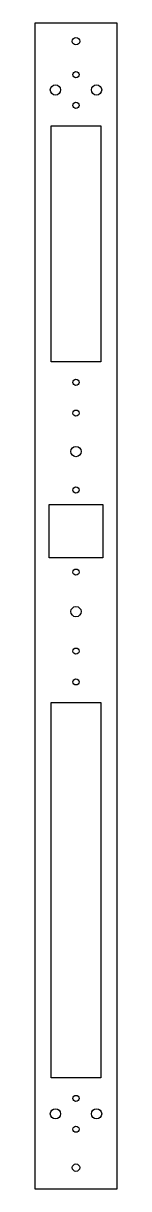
# Model space of a CAD drawing. Header units: millimetres. Extents: x 120 to 160, y -176 to 392.
import ezdxf

# ---------------------------------------------------------------- set-up
doc = ezdxf.new("R2010")
doc.units = ezdxf.units.MM

msp = doc.modelspace()

# ---------------------------------------------------------------- linework, layer by layer
at = {"color": 7, "linetype": 'Continuous', "lineweight": 25}
for p, q in [((159.7, 391.95), (119.7, 391.95)), ((119.7, 391.95), (119.7, -176.05)), ((159.7, -176.05), (159.7, 391.95)), ((127.7, 226.95), (127.7, 341.95)), ((127.7, 341.95), (151.7, 341.95)), ((151.7, 341.95), (151.7, 226.95)), ((151.7, 226.95), (127.7, 226.95)), ((126.7, 157.45), (152.7, 157.45)), ((126.7, 131.45), (126.7, 157.45)), ((152.7, 157.45), (152.7, 131.45)), ((152.7, 131.45), (126.7, 131.45)), ((127.7, 60.95), (151.7, 60.95)), ((127.7, -122.05), (127.7, 60.95)), ((151.7, 60.95), (151.7, -122.05)), ((151.7, -122.05), (127.7, -122.05)), ((119.7, -176.05), (159.7, -176.05))]:
    msp.add_line(p, q, dxfattribs=at)
for centre, radius in [((139.7, 383.2), 1.8), ((139.7, 366.95), 1.5), ((129.7, 359.45), 2.5), ((149.7, 359.45), 2.5), ((139.7, 351.95), 1.5), ((139.7, 216.95), 1.5), ((139.7, 201.95), 1.5), ((139.7, 183.2), 2.5), ((139.7, 164.45), 1.5), ((139.7, 124.45), 1.5), ((139.7, 105.2), 2.5), ((139.7, 85.95), 1.5), ((139.7, 70.95), 1.5), ((139.7, -132.05), 1.5), ((129.7, -139.55), 2.5), ((149.7, -139.55), 2.5), ((139.7, -147.05), 1.5), ((139.7, -165.8), 1.8)]:
    msp.add_circle(centre, radius, dxfattribs=at)

doc.saveas('drawing.dxf')
